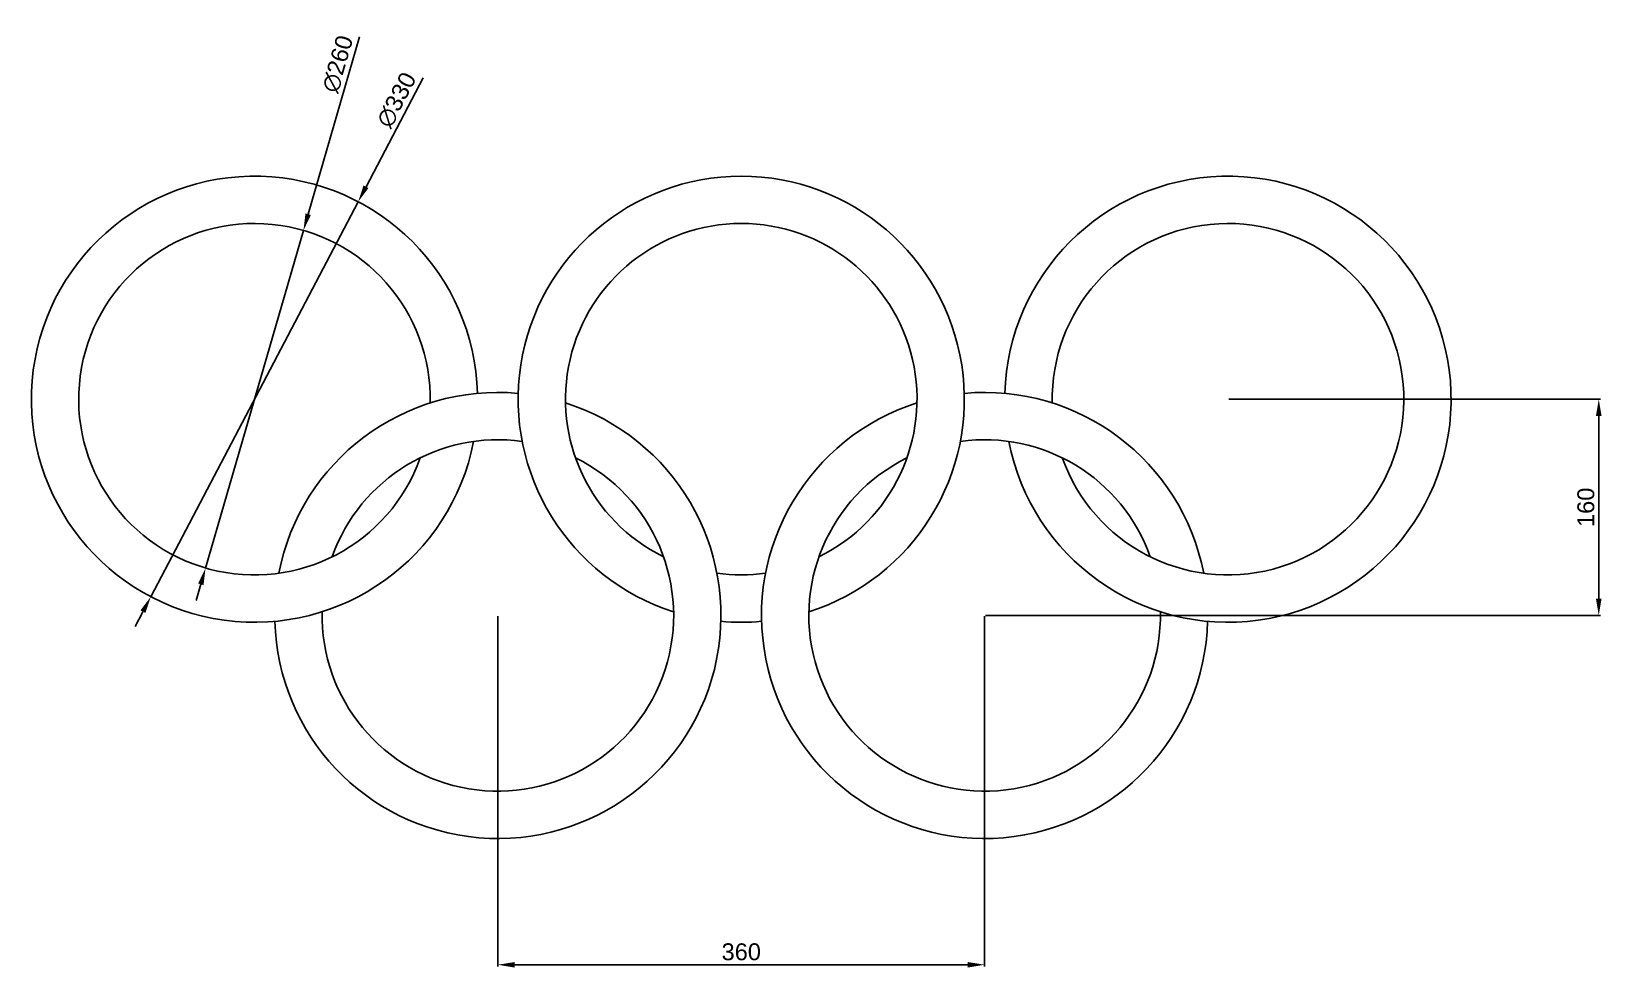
# Model space of a CAD drawing. Header units: millimetres. Extents: x 2393 to 3554, y 1528 to 2221.
import ezdxf

# ---------------------------------------------------------------- set-up
doc = ezdxf.new("R2010")
doc.units = ezdxf.units.MM
doc.layers.add('cotas', color=253, linetype='Continuous')
doc.styles.get("Standard").update_dxf_attribs({"font": 'arial.ttf'})
doc.dimstyles.new('ISO-25', dxfattribs={"dimtxt": 12.5, "dimasz": 12.5, "dimexe": 1.25, "dimexo": 0.625, "dimgap": 3.125, "dimtad": 1, "dimtxsty": 'Standard', "dimcen": 25, "dimadec": 0, "dimazin": 0, "dimtfac": 1, "dimtmove": 0, "dimatfit": 3, "dimfxl": 1, "dimarcsym": 0})

# ---------------------------------------------------------------- blocks, each defined once
blk = doc.blocks.new('*D5')
at = {"layer": 'cotas', "color": 0, "lineweight": -2, "transparency": 16777216}
for p, q in [((2635.8, 2216.7), (2597.8, 2085.6)), ((2521.9, 1823.8), (2594.3, 2073.5)), ((2518.4, 1811.8), (2515, 1799.8))]:
    blk.add_line(p, q, dxfattribs=at)
at = {"layer": 'cotas', "color": 0, "transparency": 16777216}
for points in [[(2595.8, 2086.1), (2599.8, 2085), (2594.3, 2073.5)], [(2516.4, 1812.4), (2520.4, 1811.2), (2521.9, 1823.8)]]:
    blk.add_solid(points, dxfattribs=at)
at = {"layer": 'Defpoints', "color": 0, "transparency": 16777216}
for p in [(2594.3, 2073.5), (2521.9, 1823.8)]:
    blk.add_point(p, dxfattribs=at)
at = {"layer": 'cotas', "color": 0, "transparency": 16777216, "insert": (2619.7, 2196.7), "char_height": 12.5, "attachment_point": 5, "rotation": 73.8388}
blk.add_mtext('∅260', dxfattribs=at)
blk = doc.blocks.new('*D6')
at = {"layer": 'cotas', "color": 0, "lineweight": -2, "transparency": 16777216}
for p, q in [((2682.9, 2186.5), (2640.6, 2105.8)), ((2481.4, 1802.6), (2634.8, 2094.8)), ((2475.6, 1791.5), (2469.8, 1780.5))]:
    blk.add_line(p, q, dxfattribs=at)
at = {"layer": 'cotas', "color": 0, "transparency": 16777216}
for points in [[(2638.7, 2106.8), (2642.4, 2104.9), (2634.8, 2094.8)], [(2473.8, 1792.5), (2477.4, 1790.6), (2481.4, 1802.6)]]:
    blk.add_solid(points, dxfattribs=at)
at = {"layer": 'Defpoints', "color": 0, "transparency": 16777216}
for p in [(2634.8, 2094.8), (2481.4, 1802.6)]:
    blk.add_point(p, dxfattribs=at)
at = {"layer": 'cotas', "color": 0, "transparency": 16777216, "insert": (2663.2, 2170.1), "char_height": 12.5, "attachment_point": 5, "rotation": 62.3048}
blk.add_mtext('∅330', dxfattribs=at)
blk = doc.blocks.new('*D7')
at = {"layer": 'cotas', "color": 0, "lineweight": -2, "transparency": 16777216}
for p, q in [((2738.1, 1788.1), (2738.1, 1529)), ((3098.1, 1788.1), (3098.1, 1529)), ((2750.6, 1530.3), (3085.6, 1530.3))]:
    blk.add_line(p, q, dxfattribs=at)
at = {"layer": 'cotas', "color": 0, "transparency": 16777216}
for points in [[(2750.6, 1532.3), (2750.6, 1528.2), (2738.1, 1530.3)], [(3085.6, 1532.3), (3085.6, 1528.2), (3098.1, 1530.3)]]:
    blk.add_solid(points, dxfattribs=at)
at = {"layer": 'Defpoints', "color": 0, "transparency": 16777216}
for p in [(2738.1, 1788.7), (3098.1, 1788.7), (3098.1, 1530.3)]:
    blk.add_point(p, dxfattribs=at)
at = {"layer": 'cotas', "color": 0, "transparency": 16777216, "insert": (2918.1, 1539.8), "char_height": 12.5, "attachment_point": 5}
blk.add_mtext('360', dxfattribs=at)
blk = doc.blocks.new('*D8')
at = {"layer": 'cotas', "color": 0, "lineweight": -2, "transparency": 16777216}
for p, q in [((3278.7, 1948.7), (3553.6, 1948.7)), ((3552.3, 1801.2), (3552.3, 1936.2)), ((3098.7, 1788.7), (3553.6, 1788.7))]:
    blk.add_line(p, q, dxfattribs=at)
at = {"layer": 'cotas', "color": 0, "transparency": 16777216}
for points in [[(3550.2, 1936.2), (3554.4, 1936.2), (3552.3, 1948.7)], [(3550.2, 1801.2), (3554.4, 1801.2), (3552.3, 1788.7)]]:
    blk.add_solid(points, dxfattribs=at)
at = {"layer": 'Defpoints', "color": 0, "transparency": 16777216}
for p in [(3278.1, 1948.7), (3552.3, 1948.7), (3098.1, 1788.7)]:
    blk.add_point(p, dxfattribs=at)
at = {"layer": 'cotas', "color": 0, "transparency": 16777216, "insert": (3542.8, 1868.7), "char_height": 12.5, "attachment_point": 5, "rotation": 90}
blk.add_mtext('160', dxfattribs=at)

msp = doc.modelspace()

# ---------------------------------------------------------------- linework, layer by layer
for centre, radius, start, end in [((2558.093, 1948.684), 165, 1.497366, 349.082484), ((2558.093, 1948.684), 165, 1.497366, 349.082484), ((2918.093, 1948.684), 165, 287.650437, 252.349563), ((3278.093, 1948.684), 165, 190.917516, 178.502634), ((2558.093, 1948.684), 130, 358.78016, 340.504826), ((2918.093, 1948.684), 130, 296.228096, 243.771904), ((3278.093, 1948.684), 130, 199.495174, 181.21984), ((2738.093, 1788.684), 165, 84.764445, 169.082484), ((3098.093, 1788.684), 165, 10.917516, 95.235555), ((2738.093, 1788.684), 165, 181.497366, 72.349563), ((3098.093, 1788.684), 165, 107.650437, 358.502634), ((2738.093, 1788.684), 130, 82.047239, 160.504826), ((3098.093, 1788.684), 130, 19.495174, 97.952761), ((2738.093, 1788.684), 130, 178.78016, 63.771904), ((3098.093, 1788.684), 130, 116.228096, 1.21984), ((2918.093, 1948.684), 130, 262.047239, 277.952761), ((2918.093, 1948.684), 165, 264.764445, 275.235555)]:
    msp.add_arc(centre, radius, start, end)

# ---------------------------------------------------------------- dimensions: what is measured, and where the dimension line sits
at = {"layer": 'cotas'}
for p1, p2, picture, middle in [((2521.909, 1823.822), (2594.278, 2073.547), '*D5', (2629.171, 2193.957)), ((2481.407, 1802.588), (2634.78, 2094.781), '*D6', (2671.898, 2165.494))]:
    dim = msp.add_diameter_dim_2p(p1=p1, p2=p2, dimstyle='ISO-25', dxfattribs=at)
    dim.commit()
    dim.dimension.update_dxf_attribs({"geometry": picture, "text_midpoint": middle, "dimtype": 163})
dim = msp.add_linear_dim(base=(3552.324, 1948.684), p1=(3098.093, 1788.684), p2=(3278.093, 1948.684), angle=90, dimstyle='ISO-25', dxfattribs=at)
dim.commit()
dim.dimension.update_dxf_attribs({"geometry": '*D8', "text_midpoint": (3542.817, 1868.684)})
dim = msp.add_linear_dim(base=(3098.093, 1530.258), p1=(2738.093, 1788.684), p2=(3098.093, 1788.684), dimstyle='ISO-25', dxfattribs=at)
dim.commit()
dim.dimension.update_dxf_attribs({"geometry": '*D7', "text_midpoint": (2918.093, 1539.77)})

doc.saveas('drawing.dxf')
